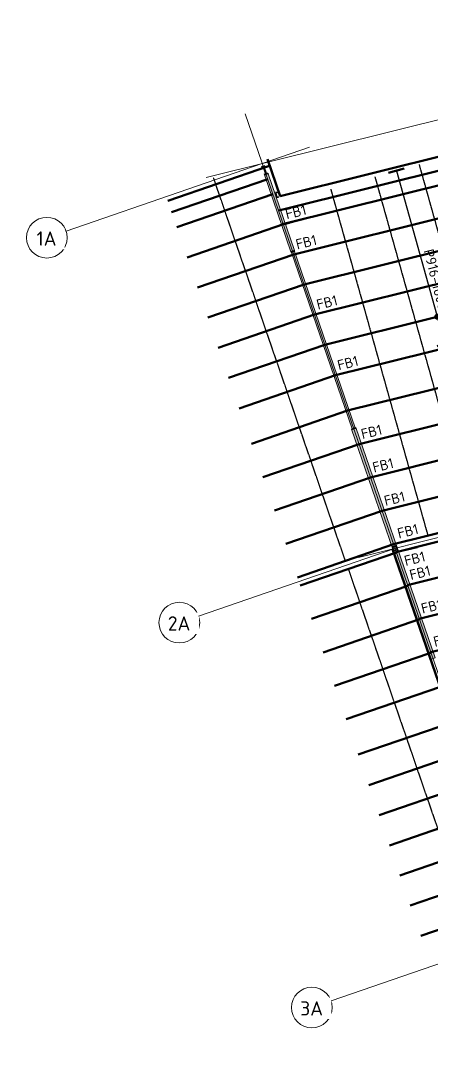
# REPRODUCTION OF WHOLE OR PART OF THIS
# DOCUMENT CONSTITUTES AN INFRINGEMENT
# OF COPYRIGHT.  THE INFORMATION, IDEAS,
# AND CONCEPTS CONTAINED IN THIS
# Model space of a CAD drawing. Header units: millimetres. Extents: x 632 to 197946, y -2790 to 4041528.
# Drawn here: x 15612 to 35765, y 3987041 to 4038529 of the extents above; entities that cross this region are included whole.
import ezdxf

# ---------------------------------------------------------------- set-up
doc = ezdxf.new("R2010")
doc.units = ezdxf.units.MM
for name, pattern in [('Dash', [7, 5, -2]), ('Hidden', [4, 3, -1]), ('Hidden Half', [3, 2, -1])]:
    doc.linetypes.add(name, pattern=pattern)
for name, color, linetype, lineweight in [('A-010-M_LINE', 90, 'Continuous', 13), ('S-280-A_STRUCT_FRAME', 2, 'Continuous', 18), ('S-280-M_COLUMN', 52, 'Continuous', 13), ('S-280-M_STRUCT_FRAME', 12, 'Continuous', 13), ('S-280-MH_COLUMN', 52, 'Hidden Half', 13), ('Z-000-T_TEXT', 131, 'Continuous', 25), ('Z-030-M_GRID', 191, 'Continuous', 13), ('Z-033_T_GRIDREF', 31, 'Continuous', 13), ('Z-060-M_DETAIL', 92, 'Continuous', 25)]:
    doc.layers.add(name, color=color, linetype=linetype, lineweight=lineweight)
doc.styles.add('ISOCPEUR_1', font='isocpeur.ttf', dxfattribs={"height": 700})
doc.styles.add('ISOCPEUR_2', font='isocpeur.ttf', dxfattribs={"height": 500})
doc.styles.add('ISOCPEUR_3', font='isocpeur.ttf', dxfattribs={"height": 2.5})

# ---------------------------------------------------------------- blocks, each defined once
blk = doc.blocks.new('NRP_Framing-Steel-Purlin C - P946 - EC250-24-4111187-S6_011 - UPPER PURLIN PLAN - PART 2')
at = {"layer": 'S-280-M_STRUCT_FRAME', "color": 1, "lineweight": 50}
blk.add_line((-2353828, 4031735), (-2353206, 4029928), dxfattribs=at)
blk.add_line((-2353828, 4031735), (-2353206, 4029928), dxfattribs=at)
blk = doc.blocks.new('NRP_Framing-Steel-Purlin C - P946 - EC250-24-4049812-S6_011 - UPPER PURLIN PLAN - PART 2')
at = {"layer": 'S-280-M_STRUCT_FRAME', "color": 1, "lineweight": 50}
blk.add_line((-2339286, 3988216), (-2347677, 4012585), dxfattribs=at)
blk.add_line((-2339286, 3988216), (-2347677, 4012585), dxfattribs=at)
blk = doc.blocks.new('NRP_Framing-Steel-Purlin C - P946 - EC250-24-4033922-S6_011 - UPPER PURLIN PLAN - PART 2')
at = {"layer": 'S-280-M_STRUCT_FRAME', "color": 1, "lineweight": 50}
blk.add_line((-2353205, 4029926), (-2325906, 4036736), dxfattribs=at)
blk.add_line((-2353205, 4029926), (-2325906, 4036736), dxfattribs=at)
blk = doc.blocks.new('NRP_Framing-Steel-Purlin Z - P916 - EZ250-24-4038568-S6_011 - UPPER PURLIN PLAN - PART 2')
at = {"layer": 'S-280-M_STRUCT_FRAME', "color": 1, "lineweight": 50}
blk.add_line((-2350491, 4021123), (-2355219, 4019495), dxfattribs=at)
blk = doc.blocks.new('NRP_Framing-Steel-Purlin Z - P914 - EZ250-15-4070612-S6_011 - UPPER PURLIN PLAN - PART 2')
at = {"layer": 'S-280-M_STRUCT_FRAME', "color": 150, "lineweight": 50}
blk.add_line((-2347494, 4012419), (-2352222, 4010791), dxfattribs=at)
blk = doc.blocks.new('NRP_Framing-Steel-Purlin Z - P914 - EZ250-15-4038684-S6_011 - UPPER PURLIN PLAN - PART 2')
at = {"layer": 'S-280-M_STRUCT_FRAME', "color": 150, "lineweight": 50}
blk.add_line((-2347632, 4012821), (-2352360, 4011193), dxfattribs=at)
blk = doc.blocks.new('NRP_Framing-Steel-Purlin Z - P916 - EZ250-24-V7-S6_011 - UPPER PURLIN PLAN - PART 2')
at = {"layer": 'S-280-M_STRUCT_FRAME', "color": 1, "lineweight": 50}
blk.add_line((-2351007, 4022622), (-2355735, 4020994), dxfattribs=at)
blk = doc.blocks.new('NRP_Framing-Steel-Purlin Z - P916 - EZ250-24-V8-S6_011 - UPPER PURLIN PLAN - PART 2')
at = {"layer": 'S-280-M_STRUCT_FRAME', "color": 1, "lineweight": 50}
blk.add_line((-2351517, 4024102), (-2356244, 4022474), dxfattribs=at)
blk = doc.blocks.new('NRP_Framing-Steel-Purlin Z - P916 - EZ250-24-V9-S6_011 - UPPER PURLIN PLAN - PART 2')
at = {"layer": 'S-280-M_STRUCT_FRAME', "color": 1, "lineweight": 50}
blk.add_line((-2352027, 4025582), (-2356754, 4023954), dxfattribs=at)
blk = doc.blocks.new('NRP_Framing-Steel-Purlin Z - P916 - EZ250-24-V10-S6_011 - UPPER PURLIN PLAN - PART 2')
at = {"layer": 'S-280-M_STRUCT_FRAME', "color": 1, "lineweight": 50}
blk.add_line((-2352536, 4027062), (-2357264, 4025434), dxfattribs=at)
blk = doc.blocks.new('NRP_Framing-Steel-Purlin Z - P916 - EZ250-24-V11-S6_011 - UPPER PURLIN PLAN - PART 2')
at = {"layer": 'S-280-M_STRUCT_FRAME', "color": 1, "lineweight": 50}
blk.add_line((-2353046, 4028542), (-2357773, 4026914), dxfattribs=at)
blk = doc.blocks.new('NRP_Framing-Steel-Purlin Z - P916 - EZ250-24-V12-S6_011 - UPPER PURLIN PLAN - PART 2')
at = {"layer": 'S-280-M_STRUCT_FRAME', "color": 1, "lineweight": 50}
blk.add_line((-2353556, 4030022), (-2358283, 4028394), dxfattribs=at)
blk = doc.blocks.new('NRP_Framing-Steel-Purlin Z - P914 - EZ250-15-4110111-S6_011 - UPPER PURLIN PLAN - PART 2')
at = {"layer": 'S-280-M_STRUCT_FRAME', "color": 150, "lineweight": 50}
blk.add_line((-2346929, 4010777), (-2351656, 4009150), dxfattribs=at)
blk = doc.blocks.new('NRP_Framing-Steel-Purlin Z - P914 - EZ250-15-4038685-S6_011 - UPPER PURLIN PLAN - PART 2')
at = {"layer": 'S-280-M_STRUCT_FRAME', "color": 150, "lineweight": 50}
blk.add_line((-2346364, 4009136), (-2351091, 4007508), dxfattribs=at)
blk = doc.blocks.new('NRP_Framing-Steel-Purlin Z - P914 - EZ250-15-4038687-S6_011 - UPPER PURLIN PLAN - PART 2')
at = {"layer": 'S-280-M_STRUCT_FRAME', "color": 150, "lineweight": 50}
blk.add_line((-2348198, 4014462), (-2352925, 4012834), dxfattribs=at)
blk = doc.blocks.new('NRP_Framing-Steel-Purlin Z - P914 - EZ250-15-V14-S6_011 - UPPER PURLIN PLAN - PART 2')
at = {"layer": 'S-280-M_STRUCT_FRAME', "color": 150, "lineweight": 50}
blk.add_line((-2348763, 4016103), (-2353490, 4014475), dxfattribs=at)
blk = doc.blocks.new('NRP_Framing-Steel-Purlin Z - P914 - EZ250-15-V15-S6_011 - UPPER PURLIN PLAN - PART 2')
at = {"layer": 'S-280-M_STRUCT_FRAME', "color": 150, "lineweight": 50}
blk.add_line((-2349328, 4017744), (-2354055, 4016116), dxfattribs=at)
blk = doc.blocks.new('NRP_Framing-Steel-Purlin Z - P914 - EZ250-15-V16-S6_011 - UPPER PURLIN PLAN - PART 2')
at = {"layer": 'S-280-M_STRUCT_FRAME', "color": 150, "lineweight": 50}
blk.add_line((-2349893, 4019385), (-2354620, 4017757), dxfattribs=at)
blk = doc.blocks.new('NRP_Framing-Steel-Purlin Z - P916 - EZ250-24-V17-S6_011 - UPPER PURLIN PLAN - PART 2')
at = {"layer": 'S-280-M_STRUCT_FRAME', "color": 1, "lineweight": 50}
blk.add_line((-2353810, 4030762), (-2358538, 4029135), dxfattribs=at)
blk = doc.blocks.new('NRP_Framing-Steel-Purlin Z - P916 - EZ250-24-4043329-S6_011 - UPPER PURLIN PLAN - PART 2')
at = {"layer": 'S-280-M_STRUCT_FRAME', "color": 1, "lineweight": 50}
for p, q in [((-2343130, 4031022), (-2343057, 4031143)), ((-2353082, 4028539), (-2344584, 4030659))]:
    blk.add_line(p, q, dxfattribs=at)
blk = doc.blocks.new('NRP_Framing-Steel-Purlin Z - P916 - EZ250-24-V18-S6_011 - UPPER PURLIN PLAN - PART 2')
at = {"layer": 'S-280-M_STRUCT_FRAME', "color": 1, "lineweight": 50}
for p, q in [((-2353270, 4029211), (-2343318, 4031693)), ((-2343318, 4031693), (-2343245, 4031814))]:
    blk.add_line(p, q, dxfattribs=at)
blk = doc.blocks.new('NRP_Framing-Steel-Purlin Z - P916 - EZ250-24-4044913-S6_011 - UPPER PURLIN PLAN - PART 2')
at = {"layer": 'S-280-M_STRUCT_FRAME', "color": 1, "lineweight": 50}
for p, q in [((-2342706, 4029513), (-2342633, 4029634)), ((-2352535, 4027061), (-2344161, 4029150))]:
    blk.add_line(p, q, dxfattribs=at)
blk = doc.blocks.new('NRP_Framing-Steel-Purlin Z - P916 - EZ250-24-4044911-S6_011 - UPPER PURLIN PLAN - PART 2')
at = {"layer": 'S-280-M_STRUCT_FRAME', "color": 1, "lineweight": 50}
for p, q in [((-2342285, 4028011), (-2342212, 4028131)), ((-2352025, 4025581), (-2343740, 4027648))]:
    blk.add_line(p, q, dxfattribs=at)
blk = doc.blocks.new('NRP_Framing-Steel-Purlin Z - P916 - EZ250-24-4044909-S6_011 - UPPER PURLIN PLAN - PART 2')
at = {"layer": 'S-280-M_STRUCT_FRAME', "color": 1, "lineweight": 50}
for p, q in [((-2341863, 4026508), (-2341790, 4026629)), ((-2351516, 4024101), (-2343319, 4026145))]:
    blk.add_line(p, q, dxfattribs=at)
blk = doc.blocks.new('NRP_Framing-Steel-Purlin Z - P916 - EZ250-24-4044907-S6_011 - UPPER PURLIN PLAN - PART 2')
at = {"layer": 'S-280-M_STRUCT_FRAME', "color": 1, "lineweight": 50}
for p, q in [((-2341442, 4025006), (-2341369, 4025127)), ((-2345334, 4024035), (-2342897, 4024643)), ((-2351006, 4022620), (-2345624, 4023963))]:
    blk.add_line(p, q, dxfattribs=at)
blk = doc.blocks.new('NRP_Framing-Steel-Purlin Z - P916 - EZ250-24-4044905-S6_011 - UPPER PURLIN PLAN - PART 2')
at = {"layer": 'S-280-M_STRUCT_FRAME', "color": 1, "lineweight": 50}
for p, q in [((-2341015, 4023485), (-2340942, 4023606)), ((-2350490, 4021122), (-2342470, 4023122))]:
    blk.add_line(p, q, dxfattribs=at)
blk = doc.blocks.new('NRP_Framing-Steel-Purlin Z - P916 - EZ250-24-4051381-S6_011 - UPPER PURLIN PLAN - PART 2')
at = {"layer": 'S-280-M_STRUCT_FRAME', "color": 1, "lineweight": 50}
for p, q in [((-2340278, 4021782), (-2340205, 4021903)), ((-2349892, 4019384), (-2342218, 4021298))]:
    blk.add_line(p, q, dxfattribs=at)
blk = doc.blocks.new('NRP_Framing-Steel-Purlin Z - P916 - EZ250-24-4051382-S6_011 - UPPER PURLIN PLAN - PART 2')
at = {"layer": 'S-280-M_STRUCT_FRAME', "color": 1, "lineweight": 50}
for p, q in [((-2339811, 4020117), (-2339738, 4020238)), ((-2349326, 4017743), (-2341751, 4019633))]:
    blk.add_line(p, q, dxfattribs=at)
blk = doc.blocks.new('NRP_Framing-Steel-Purlin Z - P916 - EZ250-24-4051383-S6_011 - UPPER PURLIN PLAN - PART 2')
at = {"layer": 'S-280-M_STRUCT_FRAME', "color": 1, "lineweight": 50}
for p, q in [((-2339344, 4018451), (-2339271, 4018572)), ((-2343479, 4017419), (-2341284, 4017967)), ((-2348761, 4016102), (-2343767, 4017348))]:
    blk.add_line(p, q, dxfattribs=at)
blk = doc.blocks.new('NRP_Framing-Steel-Purlin Z - P916 - EZ250-24-4051384-S6_011 - UPPER PURLIN PLAN - PART 2')
at = {"layer": 'S-280-M_STRUCT_FRAME', "color": 1, "lineweight": 50}
for p, q in [((-2338877, 4016785), (-2338804, 4016906)), ((-2348196, 4014461), (-2340817, 4016301))]:
    blk.add_line(p, q, dxfattribs=at)
blk = doc.blocks.new('NRP_Framing-Steel-Purlin Z - P916 - EZ250-24-V19-S6_011 - UPPER PURLIN PLAN - PART 2')
at = {"layer": 'S-280-M_STRUCT_FRAME', "color": 1, "lineweight": 50}
for p, q in [((-2337679, 4015302), (-2337606, 4015423)), ((-2347631, 4012820), (-2338988, 4014976))]:
    blk.add_line(p, q, dxfattribs=at)
blk = doc.blocks.new('NRP_Framing-Steel-Purlin Z - P916 - EZ250-24-4052254-S6_011 - UPPER PURLIN PLAN - PART 2')
at = {"layer": 'S-280-M_STRUCT_FRAME', "color": 1, "lineweight": 50}
for p, q in [((-2336802, 4009764), (-2345807, 4007520)), ((-2336729, 4009885), (-2336802, 4009764))]:
    blk.add_line(p, q, dxfattribs=at)
blk = doc.blocks.new('NRP_Framing-Steel-Purlin Z - P916 - EZ250-24-4052255-S6_011 - UPPER PURLIN PLAN - PART 2')
at = {"layer": 'S-280-M_STRUCT_FRAME', "color": 1, "lineweight": 50}
for p, q in [((-2337221, 4011440), (-2346371, 4009160)), ((-2337148, 4011561), (-2337221, 4011440))]:
    blk.add_line(p, q, dxfattribs=at)
blk = doc.blocks.new('NRP_Framing-Steel-Purlin Z - P916 - EZ250-24-4052256-S6_011 - UPPER PURLIN PLAN - PART 2')
at = {"layer": 'S-280-M_STRUCT_FRAME', "color": 1, "lineweight": 50}
for p, q in [((-2337643, 4013126), (-2346939, 4010809)), ((-2337570, 4013247), (-2337643, 4013126))]:
    blk.add_line(p, q, dxfattribs=at)
blk = doc.blocks.new('NRP_Framing-Steel-Purlin Z - P916 - EZ250-24-4052257-S6_011 - UPPER PURLIN PLAN - PART 2')
at = {"layer": 'S-280-M_STRUCT_FRAME', "color": 1, "lineweight": 50}
for p, q in [((-2338058, 4014792), (-2347501, 4012439)), ((-2337985, 4014913), (-2338058, 4014792))]:
    blk.add_line(p, q, dxfattribs=at)
blk = doc.blocks.new('NRP_Framing-Steel-Purlin C - P946 - EC250-24-4032700-S6_011 - UPPER PURLIN PLAN - PART 2')
at = {"layer": 'S-280-M_STRUCT_FRAME', "color": 1, "lineweight": 50}
blk.add_line((-2353780, 4031393), (-2358729, 4029689), dxfattribs=at)
blk.add_line((-2353780, 4031393), (-2358729, 4029689), dxfattribs=at)
blk = doc.blocks.new('NRP_Framing-Steel-Purlin Z - P916 - EZ250-24-4038567-S6_011 - UPPER PURLIN PLAN - PART 2')
at = {"layer": 'S-280-M_STRUCT_FRAME', "color": 1, "lineweight": 50}
blk.add_line((-2344719, 4004087), (-2349363, 4002489), dxfattribs=at)
at = {"layer": 'S-280-M_STRUCT_FRAME', "color": 1, "linetype": 'Dash', "lineweight": 50}
blk.add_line((-2344635, 4004116), (-2344719, 4004088), dxfattribs=at)
blk = doc.blocks.new('NRP_Framing-Steel-Purlin Z - P916 - EZ250-24-V1-S6_011 - UPPER PURLIN PLAN - PART 2')
at = {"layer": 'S-280-M_STRUCT_FRAME', "color": 1, "lineweight": 50}
blk.add_line((-2344203, 4002589), (-2348847, 4000990), dxfattribs=at)
at = {"layer": 'S-280-M_STRUCT_FRAME', "color": 1, "linetype": 'Dash', "lineweight": 50}
blk.add_line((-2344119, 4002617), (-2344203, 4002589), dxfattribs=at)
blk = doc.blocks.new('NRP_Framing-Steel-Purlin Z - P916 - EZ250-24-V2-S6_011 - UPPER PURLIN PLAN - PART 2')
at = {"layer": 'S-280-M_STRUCT_FRAME', "color": 1, "linetype": 'Dash', "lineweight": 50}
blk.add_line((-2343609, 4001137), (-2343694, 4001108), dxfattribs=at)
at = {"layer": 'S-280-M_STRUCT_FRAME', "color": 1, "lineweight": 50}
blk.add_line((-2343694, 4001108), (-2348337, 3999510), dxfattribs=at)
blk = doc.blocks.new('NRP_Framing-Steel-Purlin Z - P916 - EZ250-24-V3-S6_011 - UPPER PURLIN PLAN - PART 2')
at = {"layer": 'S-280-M_STRUCT_FRAME', "color": 1, "lineweight": 50}
blk.add_line((-2343184, 3999628), (-2347827, 3998029), dxfattribs=at)
at = {"layer": 'S-280-M_STRUCT_FRAME', "color": 1, "linetype": 'Dash', "lineweight": 50}
blk.add_line((-2343100, 3999657), (-2343184, 3999628), dxfattribs=at)
blk = doc.blocks.new('NRP_Framing-Steel-Purlin Z - P916 - EZ250-24-V4-S6_011 - UPPER PURLIN PLAN - PART 2')
at = {"layer": 'S-280-M_STRUCT_FRAME', "color": 1, "lineweight": 50}
blk.add_line((-2342674, 3998148), (-2347318, 3996549), dxfattribs=at)
at = {"layer": 'S-280-M_STRUCT_FRAME', "color": 1, "linetype": 'Dash', "lineweight": 50}
blk.add_line((-2342590, 3998177), (-2342674, 3998148), dxfattribs=at)
blk = doc.blocks.new('NRP_Framing-Steel-Purlin Z - P916 - EZ250-24-V5-S6_011 - UPPER PURLIN PLAN - PART 2')
at = {"layer": 'S-280-M_STRUCT_FRAME', "color": 1, "lineweight": 50}
blk.add_line((-2342165, 3996668), (-2346808, 3995069), dxfattribs=at)
at = {"layer": 'S-280-M_STRUCT_FRAME', "color": 1, "linetype": 'Dash', "lineweight": 50}
blk.add_line((-2342080, 3996697), (-2342165, 3996668), dxfattribs=at)
blk = doc.blocks.new('NRP_Framing-Steel-Purlin Z - P916 - EZ250-24-V6-S6_011 - UPPER PURLIN PLAN - PART 2')
at = {"layer": 'S-280-M_STRUCT_FRAME', "color": 1, "lineweight": 50}
blk.add_line((-2341655, 3995188), (-2346298, 3993589), dxfattribs=at)
at = {"layer": 'S-280-M_STRUCT_FRAME', "color": 1, "linetype": 'Dash', "lineweight": 50}
blk.add_line((-2341571, 3995217), (-2341655, 3995188), dxfattribs=at)
blk = doc.blocks.new('NRP_Framing-Steel-Purlin Z - P914 - EZ250-15-4038686-S6_011 - UPPER PURLIN PLAN - PART 2')
at = {"layer": 'S-280-M_STRUCT_FRAME', "color": 150, "lineweight": 50}
blk.add_line((-2345906, 4007458), (-2350526, 4005867), dxfattribs=at)
at = {"layer": 'S-280-M_STRUCT_FRAME', "color": 150, "linetype": 'Dash', "lineweight": 50}
blk.add_line((-2345799, 4007495), (-2345906, 4007458), dxfattribs=at)
blk = doc.blocks.new('NRP_Framing-Steel-Purlin Z - P914 - EZ250-15-V13-S6_011 - UPPER PURLIN PLAN - PART 2')
at = {"layer": 'S-280-M_STRUCT_FRAME', "color": 150, "lineweight": 50}
blk.add_line((-2345318, 4005825), (-2349961, 4004226), dxfattribs=at)
at = {"layer": 'S-280-M_STRUCT_FRAME', "color": 150, "linetype": 'Dash', "lineweight": 50}
blk.add_line((-2345233, 4005854), (-2345318, 4005825), dxfattribs=at)
blk = doc.blocks.new('NRP_Bridging Plan _v2_ - 3 Rows-4066832-S6_011 - UPPER PURLIN PLAN - PART 2')
at = {"layer": 'Z-060-M_DETAIL', "linetype": 'Hidden'}
blk.add_line((7170, 9702), (7170, -12383), dxfattribs=at)
blk = doc.blocks.new('NRP_Bridging Plan _v2_ - 3 Rows-4053495-S6_011 - UPPER PURLIN PLAN - PART 2')
at = {"layer": 'Z-060-M_DETAIL', "linetype": 'Hidden'}
blk.add_line((7170, -9702), (7170, 10177), dxfattribs=at)
blk = doc.blocks.new('NRP_Bridging Plan _v2_ - 3 Rows-4061208-S6_011 - UPPER PURLIN PLAN - PART 2')
at = {"layer": 'Z-060-M_DETAIL', "linetype": 'Hidden'}
for p, q in [((1925, 8745), (1925, -8925)), ((4180, 8745), (4180, -8925)), ((6434, 8745), (6434, -8925))]:
    blk.add_line(p, q, dxfattribs=at)
blk = doc.blocks.new('NRP_Extent _v2_ - 1-200-4061066-S6_011 - UPPER PURLIN PLAN - PART 2')
at = {"layer": 'Z-060-M_DETAIL'}
blk.add_hatch(color=256, dxfattribs=at).paths.add_polyline_path([(-145, 39), (-150, 0), (-145, -39), (-130, -75), (-106, -106), (-75, -130), (-39, -145), (0, -150), (39, -145), (75, -130), (106, -106), (130, -75), (145, -39), (150, 0), (145, 39), (130, 75), (106, 106), (75, 130), (39, 145), (0, 150), (-39, 145), (-75, 130), (-106, 106), (-130, 75)])
at = {"layer": 'Z-060-M_DETAIL', "lineweight": 50}
for p, q in [((-1379, 400), (-1379, -400)), ((7453, 400), (7453, -400))]:
    blk.add_line(p, q, dxfattribs=at)
at = {"layer": 'Z-060-M_DETAIL'}
blk.add_line((7453, 0), (-1379, 0), dxfattribs=at)
blk = doc.blocks.new('Grid - NRP_Grid-Head-320187-S6_011 - UPPER PURLIN PLAN - PART 2')
at = {"layer": 'Z-033_T_GRIDREF'}
blk.add_circle((0, 0), 5, dxfattribs=at)
blk = doc.blocks.new('NRP_Fly Brace BN - FB1-4028766-S6_011 - UPPER PURLIN PLAN - PART 2')
at = {"layer": 'Z-000-T_TEXT'}
blk.add_line((0, 0), (5, 0), dxfattribs=at)
at = {"layer": 'Z-000-T_TEXT', "lineweight": 13, "insert": (1.11, 3.49), "char_height": 2.5, "width": 6.0928, "attachment_point": 1, "style": 'ISOCPEUR_3'}
blk.add_mtext('FB1', dxfattribs=at)
blk = doc.blocks.new('NRP_Fly Brace BN - FB1-4067984-S6_011 - UPPER PURLIN PLAN - PART 2')
at = {"layer": 'Z-000-T_TEXT'}
blk.add_line((0, 0), (5, 0), dxfattribs=at)
at = {"layer": 'Z-000-T_TEXT', "lineweight": 13, "insert": (1.11, -1.27), "char_height": 2.5, "width": 6.0928, "attachment_point": 1, "style": 'ISOCPEUR_3'}
blk.add_mtext('FB1', dxfattribs=at)

msp = doc.modelspace()

# ---------------------------------------------------------------- hatches: boundary and pattern name
at = {"layer": 'S-280-M_COLUMN'}
for points in [[(27576, 4030975), (27745, 4031033), (27740, 4031045), (27665, 4031020), (27659, 4031024), (27656, 4031028), (27539, 4031372), (27542, 4031378), (27547, 4031381), (27616, 4031405), (27612, 4031417), (27444, 4031359), (27448, 4031347), (27524, 4031371), (27529, 4031369), (27532, 4031364), (27649, 4031020), (27647, 4031014), (27642, 4031011), (27572, 4030987), (27574, 4030980)], [(28182, 4029851), (28269, 4029872), (28266, 4029886), (28192, 4029870), (28186, 4029874), (28183, 4029879), (28138, 4030076), (28141, 4030081), (28147, 4030084), (28215, 4030100), (28212, 4030115), (28124, 4030094)]]:
    msp.add_hatch(color=256, dxfattribs=at).paths.add_polyline_path(points)
at = {"layer": 'S-280-M_STRUCT_FRAME'}
for points in [[(28872, 4027193), (29052, 4027255), (27754, 4031024), (27574, 4030962), (28436, 4028458)], [(28885, 4027157), (28896, 4027161), (28884, 4027196), (28872, 4027192), (28884, 4027159)], [(31883, 4018488), (32039, 4018542), (29040, 4027251), (28884, 4027197), (31008, 4021028)], [(29052, 4027215), (29064, 4027219), (29052, 4027254), (29041, 4027249), (29052, 4027216)], [(29065, 4027218), (29064, 4027219), (29053, 4027214)], [(33883, 4012582), (34099, 4012657), (32069, 4018552), (31853, 4018477), (33533, 4013598)], [(35750, 4007161), (35965, 4007235), (34099, 4012657), (33883, 4012582), (34099, 4011956)], [(34099, 4012657), (34099, 4012657)]]:
    msp.add_hatch(color=9, dxfattribs=at).paths.add_polyline_path(points)

# ---------------------------------------------------------------- linework, layer by layer
at = {"layer": 'A-010-M_LINE', "linetype": 'Hidden', "lineweight": 25}
msp.add_line((28512, 4028530), (28835, 4028610), dxfattribs=at)
at = {"layer": 'S-280-M_COLUMN', "lineweight": 35}
for p, q in [((27444, 4031359), (27612, 4031417)), ((27448, 4031347), (27444, 4031359)), ((27518, 4031371), (27448, 4031347)), ((27649, 4031025), (27532, 4031364)), ((27540, 4031366), (27656, 4031028)), ((27616, 4031405), (27547, 4031381)), ((27572, 4030987), (27642, 4031011)), ((27745, 4031033), (27576, 4030975)), ((27612, 4031417), (27616, 4031405)), ((27671, 4031021), (27740, 4031045)), ((27740, 4031045), (27745, 4031033)), ((27576, 4030975), (27572, 4030987)), ((28124, 4030094), (28212, 4030115)), ((28182, 4029851), (28124, 4030094)), ((28138, 4030070), (28183, 4029879)), ((28215, 4030100), (28147, 4030084)), ((28212, 4030115), (28215, 4030100)), ((28269, 4029872), (28182, 4029851)), ((28198, 4029870), (28266, 4029886)), ((28266, 4029886), (28269, 4029872))]:
    msp.add_line(p, q, dxfattribs=at)
for centre, radius, start, end in [((27521, 4031360), 11.4, 19.0004, 109.0004), ((27550, 4031370), 11.4, 109.0004, 199.0004), ((27638, 4031022), 11.4, 289.0004, 19.0004), ((27667, 4031032), 11.4, 199.0004, 289.0004), ((28150, 4030073), 12, 103.3546, 193.3546), ((28195, 4029882), 12, 193.3546, 283.3546)]:
    msp.add_arc(centre, radius, start, end, dxfattribs=at)
at = {"layer": 'S-280-M_STRUCT_FRAME', "color": 55}
for p, q in [((27574, 4030962), (27754, 4031024)), ((29052, 4027255), (27754, 4031024)), ((28872, 4027193), (27574, 4030962)), ((29052, 4027255), (28872, 4027193)), ((28872, 4027192), (28884, 4027196)), ((28872, 4027193), (28872, 4027192)), ((28872, 4027192), (28885, 4027157)), ((28884, 4027197), (29040, 4027251)), ((31883, 4018488), (28884, 4027197)), ((28896, 4027161), (28885, 4027157)), ((28885, 4027156), (28897, 4027160)), ((28885, 4027157), (28885, 4027156)), ((29040, 4027250), (29052, 4027254)), ((32039, 4018542), (29040, 4027251)), ((29052, 4027254), (29052, 4027255)), ((29064, 4027219), (29052, 4027254)), ((29064, 4027219), (29052, 4027215)), ((29053, 4027213), (29065, 4027218)), ((29065, 4027218), (29064, 4027219)), ((31853, 4018477), (32069, 4018552)), ((33883, 4012582), (31853, 4018477)), ((32039, 4018542), (31883, 4018488)), ((31883, 4018488), (31883, 4018487)), ((32039, 4018541), (32039, 4018542)), ((34099, 4012657), (32069, 4018552)), ((33883, 4012582), (34099, 4012657)), ((33883, 4012582), (35750, 4007161)), ((34099, 4012657), (35965, 4007235)), ((35965, 4007235), (35750, 4007161))]:
    msp.add_line(p, q, dxfattribs=at)
at = {"layer": 'S-280-M_STRUCT_FRAME', "color": 55, "linetype": 'Dash'}
for p, q in [((28884, 4027196), (28958, 4027222)), ((28970, 4027186), (28896, 4027161)), ((28897, 4027160), (29053, 4027213)), ((28958, 4027222), (28970, 4027186)), ((28966, 4027224), (29040, 4027250)), ((28978, 4027189), (28966, 4027224)), ((28966, 4027224), (28966, 4027224)), ((29052, 4027215), (28978, 4027189)), ((31883, 4018487), (31958, 4018513)), ((31883, 4018487), (31891, 4018464)), ((31891, 4018463), (32047, 4018517)), ((31966, 4018490), (31891, 4018464)), ((31891, 4018464), (31891, 4018463)), ((31958, 4018513), (31966, 4018490)), ((31964, 4018515), (32039, 4018541)), ((31972, 4018492), (31964, 4018515)), ((31964, 4018515), (31964, 4018515)), ((32047, 4018518), (31972, 4018492)), ((32047, 4018518), (32039, 4018541)), ((32047, 4018517), (32047, 4018518))]:
    msp.add_line(p, q, dxfattribs=at)
at = {"layer": 'S-280-MH_COLUMN', "lineweight": 35}
for p, q in [((33864, 4012682), (34053, 4012747)), ((33929, 4012492), (33864, 4012682)), ((34049, 4012739), (33871, 4012678)), ((33871, 4012678), (33932, 4012500)), ((34118, 4012558), (33929, 4012492)), ((33932, 4012500), (34110, 4012561)), ((34110, 4012561), (34049, 4012739)), ((34053, 4012747), (34118, 4012558))]:
    msp.add_line(p, q, dxfattribs=at)
at = {"layer": 'Z-030-M_GRID'}
for p, q in [((24710, 4030840), (55564, 4038529)), ((58712, 4018780), (32205, 4012175))]:
    msp.add_line(p, q, dxfattribs=at)

# ---------------------------------------------------------------- block references
at = {"layer": 'S-280-M_STRUCT_FRAME', "color": 1, "lineweight": 50}
for name in ['NRP_Framing-Steel-Purlin C - P946 - EC250-24-4033922-S6_011 - UPPER PURLIN PLAN - PART 2', 'NRP_Framing-Steel-Purlin C - P946 - EC250-24-4111187-S6_011 - UPPER PURLIN PLAN - PART 2', 'NRP_Framing-Steel-Purlin Z - P916 - EZ250-24-V18-S6_011 - UPPER PURLIN PLAN - PART 2', 'NRP_Framing-Steel-Purlin C - P946 - EC250-24-4032700-S6_011 - UPPER PURLIN PLAN - PART 2', 'NRP_Framing-Steel-Purlin Z - P916 - EZ250-24-4043329-S6_011 - UPPER PURLIN PLAN - PART 2', 'NRP_Framing-Steel-Purlin Z - P916 - EZ250-24-V17-S6_011 - UPPER PURLIN PLAN - PART 2', 'NRP_Framing-Steel-Purlin Z - P916 - EZ250-24-V12-S6_011 - UPPER PURLIN PLAN - PART 2', 'NRP_Framing-Steel-Purlin Z - P916 - EZ250-24-4044913-S6_011 - UPPER PURLIN PLAN - PART 2', 'NRP_Framing-Steel-Purlin Z - P916 - EZ250-24-V11-S6_011 - UPPER PURLIN PLAN - PART 2', 'NRP_Framing-Steel-Purlin Z - P916 - EZ250-24-4044911-S6_011 - UPPER PURLIN PLAN - PART 2', 'NRP_Framing-Steel-Purlin Z - P916 - EZ250-24-V10-S6_011 - UPPER PURLIN PLAN - PART 2', 'NRP_Framing-Steel-Purlin Z - P916 - EZ250-24-4044909-S6_011 - UPPER PURLIN PLAN - PART 2', 'NRP_Framing-Steel-Purlin Z - P916 - EZ250-24-V9-S6_011 - UPPER PURLIN PLAN - PART 2', 'NRP_Framing-Steel-Purlin Z - P916 - EZ250-24-4044907-S6_011 - UPPER PURLIN PLAN - PART 2', 'NRP_Framing-Steel-Purlin Z - P916 - EZ250-24-V8-S6_011 - UPPER PURLIN PLAN - PART 2', 'NRP_Framing-Steel-Purlin Z - P916 - EZ250-24-4044905-S6_011 - UPPER PURLIN PLAN - PART 2', 'NRP_Framing-Steel-Purlin Z - P916 - EZ250-24-V7-S6_011 - UPPER PURLIN PLAN - PART 2', 'NRP_Framing-Steel-Purlin Z - P916 - EZ250-24-4051381-S6_011 - UPPER PURLIN PLAN - PART 2', 'NRP_Framing-Steel-Purlin Z - P916 - EZ250-24-4038568-S6_011 - UPPER PURLIN PLAN - PART 2', 'NRP_Framing-Steel-Purlin Z - P916 - EZ250-24-4051382-S6_011 - UPPER PURLIN PLAN - PART 2', 'NRP_Framing-Steel-Purlin Z - P916 - EZ250-24-4051383-S6_011 - UPPER PURLIN PLAN - PART 2', 'NRP_Framing-Steel-Purlin Z - P916 - EZ250-24-4051384-S6_011 - UPPER PURLIN PLAN - PART 2', 'NRP_Framing-Steel-Purlin Z - P916 - EZ250-24-V19-S6_011 - UPPER PURLIN PLAN - PART 2', 'NRP_Framing-Steel-Purlin Z - P916 - EZ250-24-4052257-S6_011 - UPPER PURLIN PLAN - PART 2', 'NRP_Framing-Steel-Purlin Z - P916 - EZ250-24-4052256-S6_011 - UPPER PURLIN PLAN - PART 2', 'NRP_Framing-Steel-Purlin C - P946 - EC250-24-4049812-S6_011 - UPPER PURLIN PLAN - PART 2', 'NRP_Framing-Steel-Purlin Z - P916 - EZ250-24-4052255-S6_011 - UPPER PURLIN PLAN - PART 2', 'NRP_Framing-Steel-Purlin Z - P916 - EZ250-24-4052254-S6_011 - UPPER PURLIN PLAN - PART 2', 'NRP_Framing-Steel-Purlin Z - P916 - EZ250-24-4038567-S6_011 - UPPER PURLIN PLAN - PART 2', 'NRP_Framing-Steel-Purlin Z - P916 - EZ250-24-V1-S6_011 - UPPER PURLIN PLAN - PART 2', 'NRP_Framing-Steel-Purlin Z - P916 - EZ250-24-V2-S6_011 - UPPER PURLIN PLAN - PART 2', 'NRP_Framing-Steel-Purlin Z - P916 - EZ250-24-V3-S6_011 - UPPER PURLIN PLAN - PART 2', 'NRP_Framing-Steel-Purlin Z - P916 - EZ250-24-V4-S6_011 - UPPER PURLIN PLAN - PART 2', 'NRP_Framing-Steel-Purlin Z - P916 - EZ250-24-V5-S6_011 - UPPER PURLIN PLAN - PART 2', 'NRP_Framing-Steel-Purlin Z - P916 - EZ250-24-V6-S6_011 - UPPER PURLIN PLAN - PART 2']:
    msp.add_blockref(name, (2381554, 0), dxfattribs=at)
at = {"layer": 'S-280-M_STRUCT_FRAME', "color": 150, "lineweight": 50}
for name in ['NRP_Framing-Steel-Purlin Z - P914 - EZ250-15-V16-S6_011 - UPPER PURLIN PLAN - PART 2', 'NRP_Framing-Steel-Purlin Z - P914 - EZ250-15-V15-S6_011 - UPPER PURLIN PLAN - PART 2', 'NRP_Framing-Steel-Purlin Z - P914 - EZ250-15-V14-S6_011 - UPPER PURLIN PLAN - PART 2', 'NRP_Framing-Steel-Purlin Z - P914 - EZ250-15-4038687-S6_011 - UPPER PURLIN PLAN - PART 2', 'NRP_Framing-Steel-Purlin Z - P914 - EZ250-15-4038684-S6_011 - UPPER PURLIN PLAN - PART 2', 'NRP_Framing-Steel-Purlin Z - P914 - EZ250-15-4070612-S6_011 - UPPER PURLIN PLAN - PART 2', 'NRP_Framing-Steel-Purlin Z - P914 - EZ250-15-4110111-S6_011 - UPPER PURLIN PLAN - PART 2', 'NRP_Framing-Steel-Purlin Z - P914 - EZ250-15-4038685-S6_011 - UPPER PURLIN PLAN - PART 2', 'NRP_Framing-Steel-Purlin Z - P914 - EZ250-15-4038686-S6_011 - UPPER PURLIN PLAN - PART 2', 'NRP_Framing-Steel-Purlin Z - P914 - EZ250-15-V13-S6_011 - UPPER PURLIN PLAN - PART 2']:
    msp.add_blockref(name, (2381554, 0), dxfattribs=at)
at = {"layer": 'Z-000-T_TEXT', "lineweight": 13, "xscale": 200, "yscale": 200, "zscale": 200}
for name, p, rotation in [('NRP_Fly Brace BN - FB1-4028766-S6_011 - UPPER PURLIN PLAN - PART 2', (28512, 4028530), 14.0070289077903), ('NRP_Fly Brace BN - FB1-4028766-S6_011 - UPPER PURLIN PLAN - PART 2', (29022, 4027050), 14.0070289077903), ('NRP_Fly Brace BN - FB1-4028766-S6_011 - UPPER PURLIN PLAN - PART 2', (30041, 4024089), 13.99361019013105), ('NRP_Fly Brace BN - FB1-4028766-S6_011 - UPPER PURLIN PLAN - PART 2', (31067, 4021110), 13.99361019013105), ('NRP_Fly Brace BN - FB1-4028766-S6_011 - UPPER PURLIN PLAN - PART 2', (32230, 4017732), 13.99361019013105), ('NRP_Fly Brace BN - FB1-4028766-S6_011 - UPPER PURLIN PLAN - PART 2', (32796, 4016090), 13.99361019013105), ('NRP_Fly Brace BN - FB1-4028766-S6_011 - UPPER PURLIN PLAN - PART 2', (33361, 4014449), 13.99361019013105), ('NRP_Fly Brace BN - FB1-4028766-S6_011 - UPPER PURLIN PLAN - PART 2', (34017, 4012852), 13.99361019013105), ('NRP_Fly Brace BN - FB1-4067984-S6_011 - UPPER PURLIN PLAN - PART 2', (34122, 4012427), 13.99332799028777), ('NRP_Fly Brace BN - FB1-4028766-S6_011 - UPPER PURLIN PLAN - PART 2', (34614, 4010809), 13.99361019013105), ('NRP_Fly Brace BN - FB1-4028766-S6_011 - UPPER PURLIN PLAN - PART 2', (35182, 4009160), 13.99361019013105), ('NRP_Fly Brace BN - FB1-4028766-S6_011 - UPPER PURLIN PLAN - PART 2', (35789, 4007530), 13.99361019013102)]:
    msp.add_blockref(name, p, dxfattribs=dict(at, rotation=rotation))
at = {"layer": 'Z-033_T_GRIDREF', "xscale": 199.9999999999999, "yscale": 199.9999999999999, "zscale": 199.9999999999999}
for p, rotation in [((16883, 4027881), 109.0004071202167), ((23395, 4008971), 289.0004071202163), ((29906, 3990061), 109.0004071202147)]:
    msp.add_blockref('Grid - NRP_Grid-Head-320187-S6_011 - UPPER PURLIN PLAN - PART 2', p, dxfattribs=dict(at, rotation=rotation))
at = {"layer": 'Z-060-M_DETAIL', "linetype": 'Hidden'}
for name, p, rotation in [('NRP_Bridging Plan _v2_ - 3 Rows-4061208-S6_011 - UPPER PURLIN PLAN - PART 2', (31342, 4021324), 15.66740712021609), ('NRP_Bridging Plan _v2_ - 3 Rows-4053495-S6_011 - UPPER PURLIN PLAN - PART 2', (21616, 4018854), 19.00040712023215), ('NRP_Bridging Plan _v2_ - 3 Rows-4066832-S6_011 - UPPER PURLIN PLAN - PART 2', (28071, 4000109), 19.000407120216)]:
    msp.add_blockref(name, p, dxfattribs=dict(at, rotation=rotation))
at = {"layer": 'Z-060-M_DETAIL', "rotation": 105.6674071202176}
msp.add_blockref('NRP_Extent _v2_ - 1-200-4061066-S6_011 - UPPER PURLIN PLAN - PART 2', (36076, 4023996), dxfattribs=at)

# ---------------------------------------------------------------- texts
at = {"layer": 'S-280-A_STRUCT_FRAME', "lineweight": 13, "insert": (35877, 4027369), "char_height": 500, "width": 3687.76, "attachment_point": 1, "rotation": 284.007, "style": 'ISOCPEUR_2'}
msp.add_mtext('P916-1600', dxfattribs=at)

# ---------------------------------------------------------------- next in the draw order: texts
at = {"layer": 'Z-033_T_GRIDREF', "char_height": 700, "attachment_point": 1, "style": 'ISOCPEUR_1', "bg_fill": 3, "box_fill_scale": 1.25, "bg_fill_color": 256, "bg_fill_true_color": 13158600, "bg_fill_transparency": 0}
for s, insert, width in [('1A', (16378, 4028190), 1202.53), ('2A', (22828, 4009281), 1362.87), ('3A', (29335, 3990369), 1362.87)]:
    msp.add_mtext(s, dxfattribs=dict(at, insert=insert, width=width))

# ---------------------------------------------------------------- next in the draw order: linework, layer by layer
at = {"layer": 'Z-030-M_GRID'}
for p, q in [((42798, 3987041), (26638, 4033972)), ((29799, 4032329), (17829, 4028207)), ((24340, 4009296), (33991, 4012620)), ((42086, 3994255), (30852, 3990386))]:
    msp.add_line(p, q, dxfattribs=at)

doc.saveas('drawing.dxf')
